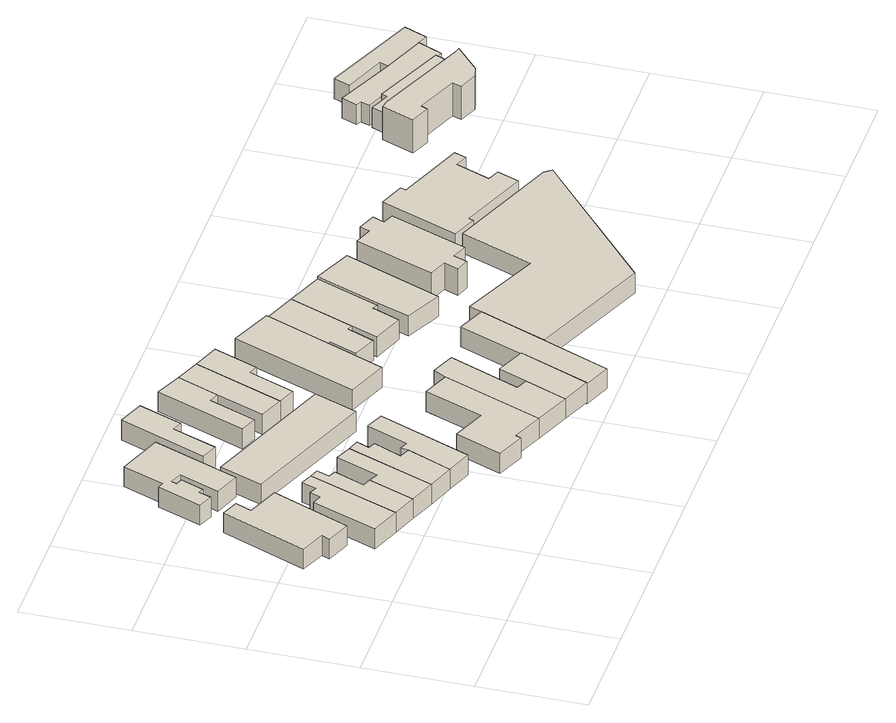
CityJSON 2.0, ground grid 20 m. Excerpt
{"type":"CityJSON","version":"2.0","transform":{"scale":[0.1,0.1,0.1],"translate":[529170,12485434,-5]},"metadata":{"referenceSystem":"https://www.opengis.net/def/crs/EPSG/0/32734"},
"CityObjects":{
"building1":{"type":"Building","attributes":{"address":"33A Oxford Street Woodstock Cape Town","building":"house","building:levels":1,"building_height":4.1,"plus_code":"4FRW3FC4+6JV","ground_height":14.51,"roof_height":18.61},"geometry":[{"type":"Solid","lod":"1","boundaries":[[[[0,1,2,3]],[[1,4,5,2]],[[4,6,7,5]],[[6,8,9,7]],[[8,10,11,9]],[[10,12,13,11]],[[12,14,15,13]],[[14,0,3,15]],[[3,2,5,7,9,11,13,15]],[[14,12,10,8,6,4,1,0]]]]}]},
"building2":{"type":"Building","attributes":{"address":"35 Oxford Street Woodstock Cape Town","building":"house","building:levels":1,"building_height":4.1,"plus_code":"4FRW3FC4+6M6","ground_height":14.12,"roof_height":18.22},"geometry":[{"type":"Solid","lod":"1","boundaries":[[[[16,17,18,19]],[[17,20,21,18]],[[20,22,23,21]],[[22,24,25,23]],[[24,26,27,25]],[[26,28,29,27]],[[28,30,31,29]],[[30,16,19,31]],[[19,18,21,23,25,27,29,31]],[[30,28,26,24,22,20,17,16]]]]}]},
"building3":{"type":"Building","attributes":{"address":"37 Oxford Street Woodstock Cape Town","building":"house","building:levels":1,"building_height":4.1,"plus_code":"4FRW3FC4+6MG","ground_height":14.12,"roof_height":18.22},"geometry":[{"type":"Solid","lod":"1","boundaries":[[[[32,33,34,35]],[[33,36,37,34]],[[36,38,39,37]],[[38,40,41,39]],[[40,42,43,41]],[[42,17,18,43]],[[17,16,19,18]],[[16,32,35,19]],[[35,34,37,39,41,43,18,19]],[[16,17,42,40,38,36,33,32]]]]}]},
"building4":{"type":"Building","attributes":{"address":"39 Oxford Street Woodstock Cape Town","building":"house","building:levels":1,"building_height":4.1,"plus_code":"4FRW3FC4+5MX","ground_height":14.12,"roof_height":18.22},"geometry":[{"type":"Solid","lod":"1","boundaries":[[[[44,45,46,47]],[[45,48,49,46]],[[48,50,51,49]],[[50,33,34,51]],[[33,32,35,34]],[[32,44,47,35]],[[47,46,49,51,34,35]],[[32,33,50,48,45,44]]]]}]},
"building5":{"type":"Building","attributes":{"address":"28 York Street Woodstock Cape Town","building":"house","building:levels":1,"building_height":4.1,"plus_code":"4FRW3FC4+8MG","ground_height":13.69,"roof_height":17.79},"geometry":[{"type":"Solid","lod":"1","boundaries":[[[[52,53,54,55]],[[53,56,57,54]],[[56,58,59,57]],[[58,60,61,59]],[[60,62,63,61]],[[62,64,65,63]],[[64,66,67,65]],[[66,68,69,67]],[[68,70,71,69]],[[70,72,73,71]],[[72,74,75,73]],[[74,76,77,75]],[[76,78,79,77]],[[78,52,55,79]],[[55,54,57,59,61,63,65,67,69,71,73,75,77,79]],[[78,76,74,72,70,68,66,64,62,60,58,56,53,52]]]]}]},
"building6":{"type":"Building","attributes":{"address":"41 Oxford Street Woodstock Cape Town","building":"house","building:levels":1,"building_height":4.1,"plus_code":"4FRW3FC4+5PV","ground_height":14.12,"roof_height":18.22},"geometry":[{"type":"Solid","lod":"1","boundaries":[[[[80,81,82,83]],[[81,84,85,82]],[[84,86,87,85]],[[86,88,89,87]],[[88,45,46,89]],[[45,44,47,46]],[[44,90,91,47]],[[90,80,83,91]],[[83,82,85,87,89,46,47,91]],[[90,44,45,88,86,84,81,80]]]]}]},
"building7":{"type":"Building","attributes":{"address":"43 Oxford Street Woodstock Cape Town","building":"house","building:levels":1,"building_height":4.1,"plus_code":"4FRW3FC4+5PQ","ground_height":14.12,"roof_height":18.22},"geometry":[{"type":"Solid","lod":"1","boundaries":[[[[80,90,91,83]],[[90,92,93,91]],[[92,94,95,93]],[[94,96,97,95]],[[96,98,99,97]],[[98,100,101,99]],[[100,80,83,101]],[[83,91,93,95,97,99,101]],[[100,98,96,94,92,90,80]]]]}]},
"building8":{"type":"Building","attributes":{"building":"yes","building:levels":1,"building_height":4.1,"plus_code":"4FRW3FC4+7PG","ground_height":13.9,"roof_height":18},"geometry":[{"type":"Solid","lod":"1","boundaries":[[[[102,103,104,105]],[[103,106,107,104]],[[106,108,109,107]],[[108,102,105,109]],[[105,104,107,109]],[[108,106,103,102]]]]}]},
"building9":{"type":"Building","attributes":{"address":"30 York Street Woodstock Cape Town","building":"house","building:levels":1,"building_height":4.1,"plus_code":"4FRW3FC4+9P3","ground_height":13.69,"roof_height":17.79},"geometry":[{"type":"Solid","lod":"1","boundaries":[[[[110,111,112,113]],[[111,114,115,112]],[[114,116,117,115]],[[116,118,119,117]],[[118,120,121,119]],[[120,110,113,121]],[[113,112,115,117,119,121]],[[120,118,116,114,111,110]]]]}]},
"building10":{"type":"Building","attributes":{"address":"45 Oxford Street Woodstock Cape Town","building":"house","building:levels":1,"building_height":4.1,"plus_code":"4FRW3FC4+5R6","ground_height":14.51,"roof_height":18.61},"geometry":[{"type":"Solid","lod":"1","boundaries":[[[[122,123,124,125]],[[123,126,127,124]],[[126,128,129,127]],[[128,130,131,129]],[[130,132,133,131]],[[132,134,135,133]],[[134,136,137,135]],[[136,122,125,137]],[[125,124,127,129,131,133,135,137]],[[136,134,132,130,128,126,123,122]]]]}]},
"building11":{"type":"Building","attributes":{"address":"34 York Street Woodstock Cape Town","building":"house","building:levels":1,"building_height":4.1,"plus_code":"4FRW3FC4+8QV","ground_height":13.45,"roof_height":17.55},"geometry":[{"type":"Solid","lod":"1","boundaries":[[[[138,139,140,141]],[[139,142,143,140]],[[142,144,145,143]],[[144,146,147,145]],[[146,148,149,147]],[[148,138,141,149]],[[141,140,143,145,147,149]],[[148,146,144,142,139,138]]]]}]},
"building12":{"type":"Building","attributes":{"address":"47 Oxford Street Woodstock Cape Town","building":"house","building:levels":1,"building_height":4.1,"plus_code":"4FRW3FC4+5RG","ground_height":14.51,"roof_height":18.61},"geometry":[{"type":"Solid","lod":"1","boundaries":[[[[150,151,152,153]],[[151,154,155,152]],[[154,156,157,155]],[[156,158,159,157]],[[158,122,125,159]],[[122,136,137,125]],[[136,150,153,137]],[[153,152,155,157,159,125,137]],[[136,122,158,156,154,151,150]]]]}]},
"building13":{"type":"Building","attributes":{"address":"36 York Street Woodstock Cape Town","building":"house","building:levels":1,"building_height":4.1,"plus_code":"4FRW3FC4+8Q3","ground_height":13.45,"roof_height":17.55},"geometry":[{"type":"Solid","lod":"1","boundaries":[[[[139,138,141,140]],[[138,160,161,141]],[[160,162,163,161]],[[162,164,165,163]],[[164,139,140,165]],[[140,141,161,163,165]],[[164,162,160,138,139]]]]}]},
"building14":{"type":"Building","attributes":{"address":"49 Oxford Street Woodstock Cape Town","building":"house","building:levels":1,"building_height":4.1,"plus_code":"4FRW3FC4+4RQ","ground_height":14.51,"roof_height":18.61},"geometry":[{"type":"Solid","lod":"1","boundaries":[[[[166,167,168,169]],[[167,170,171,168]],[[170,151,152,171]],[[151,150,153,152]],[[150,166,169,153]],[[169,168,171,152,153]],[[150,151,170,167,166]]]]}]},
"building15":{"type":"Building","attributes":{"address":"38 York Street Woodstock Cape Town","building":"house","building:levels":1,"building_height":4.1,"plus_code":"4FRW3FC4+8RC","ground_height":13.45,"roof_height":17.55},"geometry":[{"type":"Solid","lod":"1","boundaries":[[[[164,162,163,165]],[[162,172,173,163]],[[172,174,175,173]],[[174,176,177,175]],[[176,178,179,177]],[[178,164,165,179]],[[165,163,173,175,177,179]],[[178,176,174,172,162,164]]]]}]},
"building16":{"type":"Building","attributes":{"address":"51 Oxford Street Woodstock Cape Town","building":"house","building:levels":1,"building_height":4.1,"plus_code":"4FRW3FC4+4VM","ground_height":14.21,"roof_height":18.31},"geometry":[{"type":"Solid","lod":"1","boundaries":[[[[180,181,182,183]],[[181,184,185,182]],[[184,186,187,185]],[[186,188,189,187]],[[188,180,183,189]],[[183,182,185,187,189]],[[188,186,184,181,180]]]]}]},
"building17":{"type":"Building","attributes":{"address":"40 York Street Woodstock Cape Town","building":"house","building:levels":1,"building_height":4.1,"plus_code":"4FRW3FC4+7RX","ground_height":13.45,"roof_height":17.55},"geometry":[{"type":"Solid","lod":"1","boundaries":[[[[190,191,192,193]],[[191,194,195,192]],[[194,196,197,195]],[[196,198,199,197]],[[198,190,193,199]],[[193,192,195,197,199]],[[198,196,194,191,190]]]]}]},
"building18":{"type":"Building","attributes":{"address":"42 York Street Woodstock Cape Town","building":"house","building:levels":1,"building_height":4.1,"plus_code":"4FRW3FC4+7VW","ground_height":12.91,"roof_height":17.01},"geometry":[{"type":"Solid","lod":"1","boundaries":[[[[200,201,202,203]],[[201,204,205,202]],[[204,206,207,205]],[[206,208,209,207]],[[208,210,211,209]],[[210,212,213,211]],[[212,214,215,213]],[[214,200,203,215]],[[203,202,205,207,209,211,213,215]],[[214,212,210,208,206,204,201,200]]]]}]},
"building19":{"type":"Building","attributes":{"address":"44 York Street Woodstock Cape Town","building":"house","building:levels":1,"building_height":4.1,"plus_code":"4FRW3FC4+7WJ","ground_height":12.91,"roof_height":17.01},"geometry":[{"type":"Solid","lod":"1","boundaries":[[[[214,212,213,215]],[[212,216,217,213]],[[216,218,219,217]],[[218,220,221,219]],[[220,222,223,221]],[[222,224,225,223]],[[224,214,215,225]],[[215,213,217,219,221,223,225]],[[224,222,220,218,216,212,214]]]]}]},
"building20":{"type":"Building","attributes":{"address":"46 York Street Woodstock Cape Town","building":"house","building:levels":1,"building_height":4.1,"plus_code":"4FRW3FC4+7W9","ground_height":13.45,"roof_height":17.55},"geometry":[{"type":"Solid","lod":"1","boundaries":[[[[226,227,228,229]],[[227,230,231,228]],[[230,232,233,231]],[[232,234,235,233]],[[234,226,229,235]],[[229,228,231,233,235]],[[234,232,230,227,226]]]]}]},
"building21":{"type":"Building","attributes":{"address":"46 Salt River Road Woodstock Cape Town","building":"retail","building:levels":1,"building_height":4.1,"plus_code":"4FRW3FC4+5X8","ground_height":13.14,"roof_height":17.24},"geometry":[{"type":"Solid","lod":"1","boundaries":[[[[236,237,238,239]],[[237,240,241,238]],[[240,242,243,241]],[[242,244,245,243]],[[244,246,247,245]],[[246,248,249,247]],[[248,236,239,249]],[[239,238,241,243,245,247,249]],[[248,246,244,242,240,237,236]]]]}]},
"building22":{"type":"Building","attributes":{"address":"48 York Street Woodstock Cape Town","building":"yes","building:levels":1.5,"building_height":5.5,"plus_code":"4FRW3FC4+6XW","ground_height":13.14,"roof_height":18.64},"geometry":[{"type":"Solid","lod":"1","boundaries":[[[[250,251,252,253]],[[251,254,255,252]],[[254,256,257,255]],[[256,258,259,257]],[[258,260,261,259]],[[260,262,263,261]],[[262,264,265,263]],[[264,266,267,265]],[[266,268,269,267]],[[268,270,271,269]],[[270,272,273,271]],[[272,250,253,273]],[[253,252,255,257,259,261,263,265,267,269,271,273]],[[272,270,268,266,264,262,260,258,256,254,251,250]]]]}]},
"building23":{"type":"Building","attributes":{"address":"44 Salt River Road Woodstock Cape Town","building":"yes","building:levels":1,"building_height":4.1,"plus_code":"4FRW3FC5+63J","ground_height":12.74,"roof_height":16.84},"geometry":[{"type":"Solid","lod":"1","boundaries":[[[[274,275,276,277]],[[275,278,279,276]],[[278,280,281,279]],[[280,282,283,281]],[[282,284,285,283]],[[284,286,287,285]],[[286,288,289,287]],[[288,290,291,289]],[[290,292,293,291]],[[292,294,295,293]],[[294,296,297,295]],[[296,274,277,297]],[[277,276,279,281,283,285,287,289,291,293,295,297]],[[296,294,292,290,288,286,284,282,280,278,275,274]]]]}]},
"building24":{"type":"Building","attributes":{"address":"Salt River Road Woodstock Cape Town","building":"commercial","building:levels":2,"building_height":6.9,"plus_code":"4FRW3FC5+75F","ground_height":11.95,"roof_height":18.85},"geometry":[{"type":"Solid","lod":"1","boundaries":[[[[298,299,300,301]],[[299,302,303,300]],[[302,304,305,303]],[[304,306,307,305]],[[306,308,309,307]],[[308,310,311,309]],[[310,312,313,311]],[[312,314,315,313]],[[314,316,317,315]],[[316,318,319,317]],[[318,298,301,319]],[[301,300,303,305,307,309,311,313,315,317,319]],[[318,316,314,312,310,308,306,304,302,299,298]]]]}]},
"building25":{"type":"Building","attributes":{"address":"Salt River Road Woodstock Cape Town","building":"house","building:levels":1,"building_height":4.1,"plus_code":"4FRW3FC5+75X","ground_height":11.95,"roof_height":16.05},"geometry":[{"type":"Solid","lod":"1","boundaries":[[[[298,320,321,322]],[[320,323,324,321]],[[323,325,326,324]],[[325,327,328,326]],[[327,299,329,328]],[[299,298,322,329]],[[322,321,324,326,328,329]],[[299,327,325,323,320,298]]]]}]},
"building26":{"type":"Building","attributes":{"address":"Salt River Road Woodstock Cape Town","building":"house","building:levels":1,"building_height":4.1,"plus_code":"4FRW3FC5+863","ground_height":11.46,"roof_height":15.56},"geometry":[{"type":"Solid","lod":"1","boundaries":[[[[330,331,332,333]],[[331,334,335,332]],[[334,336,337,335]],[[336,338,339,337]],[[338,340,341,339]],[[340,342,343,341]],[[342,344,345,343]],[[344,346,347,345]],[[346,330,333,347]],[[333,332,335,337,339,341,343,345,347]],[[346,344,342,340,338,336,334,331,330]]]]}]},
"building27":{"type":"Building","attributes":{"address":"Salt River Road Woodstock Cape Town","building":"house","building:levels":1,"building_height":4.1,"plus_code":"4FRW3FC5+86F","ground_height":11.46,"roof_height":15.56},"geometry":[{"type":"Solid","lod":"1","boundaries":[[[[334,348,349,335]],[[348,350,351,349]],[[350,352,353,351]],[[352,354,355,353]],[[354,356,357,355]],[[356,336,337,357]],[[336,334,335,337]],[[335,349,351,353,355,357,337]],[[336,356,354,352,350,348,334]]]]}]}
},
"vertices":[
[10,359,38],[57,340,38],[57,340,79],[10,359,79],[50,325,38],[50,325,79],[96,307,38],[96,307,79],[156,451,38],[156,451,79],[95,475,38],[95,475,79],[108,505,38],[108,505,79],[76,518,38],[76,518,79],
[161,240,34],[225,407,34],[225,407,75],[161,240,75],[203,416,34],[203,416,75],[192,389,34],[192,389,75],[178,395,34],[178,395,75],[170,375,34],[170,375,75],[152,382,34],[152,382,75],[105,261,34],[105,261,75],
[207,223,34],[240,308,34],[240,308,75],[207,223,75],[224,314,34],[224,314,75],[247,371,34],[247,371,75],[233,377,34],[233,377,75],[242,401,34],[242,401,75],
[256,204,34],[319,366,34],[319,366,75],[256,204,75],[288,379,34],[288,379,75],[257,300,34],[257,300,75],
[170,719,30],[141,643,30],[141,643,71],[170,719,71],[129,647,30],[129,647,71],[97,565,30],[97,565,71],[125,554,30],[125,554,71],[133,577,30],[133,577,71],[143,573,30],[143,573,71],[160,615,30],[160,615,71],[147,620,30],[147,620,71],[151,630,30],[151,630,71],[173,621,30],[173,621,71],[144,547,30],[144,547,71],[192,529,30],[192,529,71],[254,687,30],[254,687,71],
[342,269,34],[322,277,34],[322,277,75],[342,269,75],[345,329,34],[345,329,75],[331,335,34],[331,335,75],[341,359,34],[341,359,75],[307,186,34],[307,186,75],
[355,168,34],[355,168,75],[425,340,34],[425,340,75],[391,354,34],[391,354,75],[359,277,34],[359,277,75],[344,283,34],[344,283,75],
[429,385,32],[460,465,32],[460,465,73],[429,385,73],[211,561,32],[211,561,73],[180,482,32],[180,482,73],
[300,760,30],[236,598,30],[236,598,71],[300,760,71],[267,586,30],[267,586,71],[299,668,30],[299,668,71],[318,661,30],[318,661,71],[349,741,30],[349,741,71],
[559,265,38],[509,285,38],[509,285,79],[559,265,79],[466,177,38],[466,177,79],[403,202,38],[403,202,79],[368,116,38],[368,116,79],[422,94,38],[422,94,79],[426,104,38],[426,104,79],[485,80,38],[485,80,79],
[419,625,27],[450,702,27],[450,702,68],[419,625,68],[400,724,27],[400,724,68],[334,557,27],[334,557,68],[366,545,27],[366,545,68],[400,632,27],[400,632,68],
[552,53,38],[584,131,38],[584,131,79],[552,53,79],[562,140,38],[562,140,79],[616,271,38],[616,271,79],[571,289,38],[571,289,79],
[384,536,27],[384,536,68],[430,518,27],[430,518,68],[496,684,27],[496,684,68],
[607,31,38],[661,161,38],[661,161,79],[607,31,79],[606,184,38],[606,184,79],
[463,505,27],[463,505,68],[497,590,27],[497,590,68],[514,584,27],[514,584,68],[546,665,27],[546,665,68],
[661,161,35],[607,31,35],[607,31,76],[661,161,76],[659,10,35],[659,10,76],[762,259,35],[762,259,76],[710,281,35],[710,281,76],
[664,608,27],[585,641,27],[585,641,68],[664,608,68],[494,410,27],[494,410,68],[571,380,27],[571,380,68],[616,490,27],[616,490,68],
[664,608,22],[616,490,22],[616,490,63],[664,608,63],[625,486,22],[625,486,63],[605,435,22],[605,435,63],[649,417,22],[649,417,63],[670,467,22],[670,467,63],[680,463,22],[680,463,63],[728,583,22],[728,583,63],
[661,414,22],[661,414,63],[719,392,22],[719,392,63],[740,443,22],[740,443,63],[750,438,22],[750,438,63],[797,556,22],[797,556,63],
[797,556,27],[750,438,27],[750,438,68],[797,556,68],[727,377,27],[727,377,68],[796,344,27],[796,344,68],[869,525,27],[869,525,68],
[955,45,24],[1207,260,24],[1207,260,65],[955,45,65],[1197,273,24],[1197,273,65],[988,356,24],[988,356,65],[935,222,24],[935,222,65],[786,287,24],[786,287,65],[726,139,24],[726,139,65],
[986,479,24],[965,487,24],[965,487,79],[986,479,79],[974,509,24],[974,509,79],[940,522,24],[940,522,79],[933,504,24],[933,504,79],[900,516,24],[900,516,79],[844,370,24],[844,370,79],[878,357,24],[878,357,79],[867,330,24],[867,330,79],[892,321,24],[892,321,79],[902,347,24],[902,347,79],[931,336,24],[931,336,79],
[1216,434,20],[1089,484,20],[1089,484,61],[1216,434,61],[1093,494,20],[1093,494,61],[1045,512,20],[1045,512,61],[988,368,20],[988,368,61],[1034,350,20],[1034,350,61],[1038,359,20],[1038,359,61],[1166,308,20],[1166,308,61],[1182,349,20],[1182,349,61],[1159,358,20],[1159,358,61],[1184,421,20],[1184,421,61],[1208,412,20],[1208,412,61],
[1475,504,12],[1303,576,12],[1303,576,81],[1475,504,81],[1286,580,12],[1286,580,81],[1262,520,12],[1262,520,81],[1299,505,12],[1299,505,81],[1304,517,12],[1304,517,81],[1384,485,12],[1384,485,81],[1378,468,12],[1378,468,81],[1413,454,12],[1413,454,81],[1434,459,12],[1434,459,81],[1483,502,12],[1483,502,81],
[1492,545,12],[1492,545,53],[1475,504,53],[1358,602,12],[1358,602,53],[1353,591,12],[1353,591,53],[1316,607,12],[1316,607,53],[1303,576,53],
[1492,545,7],[1506,539,7],[1506,539,48],[1492,545,48],[1526,584,7],[1526,584,48],[1446,616,7],[1446,616,48],[1335,665,7],[1335,665,48],[1323,636,7],[1323,636,48],[1333,631,7],[1333,631,48],[1327,615,7],[1327,615,48],[1358,602,7],[1358,602,48],
[1545,576,7],[1545,576,48],[1563,619,7],[1563,619,48],[1386,693,7],[1386,693,48],[1374,663,7],[1374,663,48],[1452,631,7],[1452,631,48]
]}
